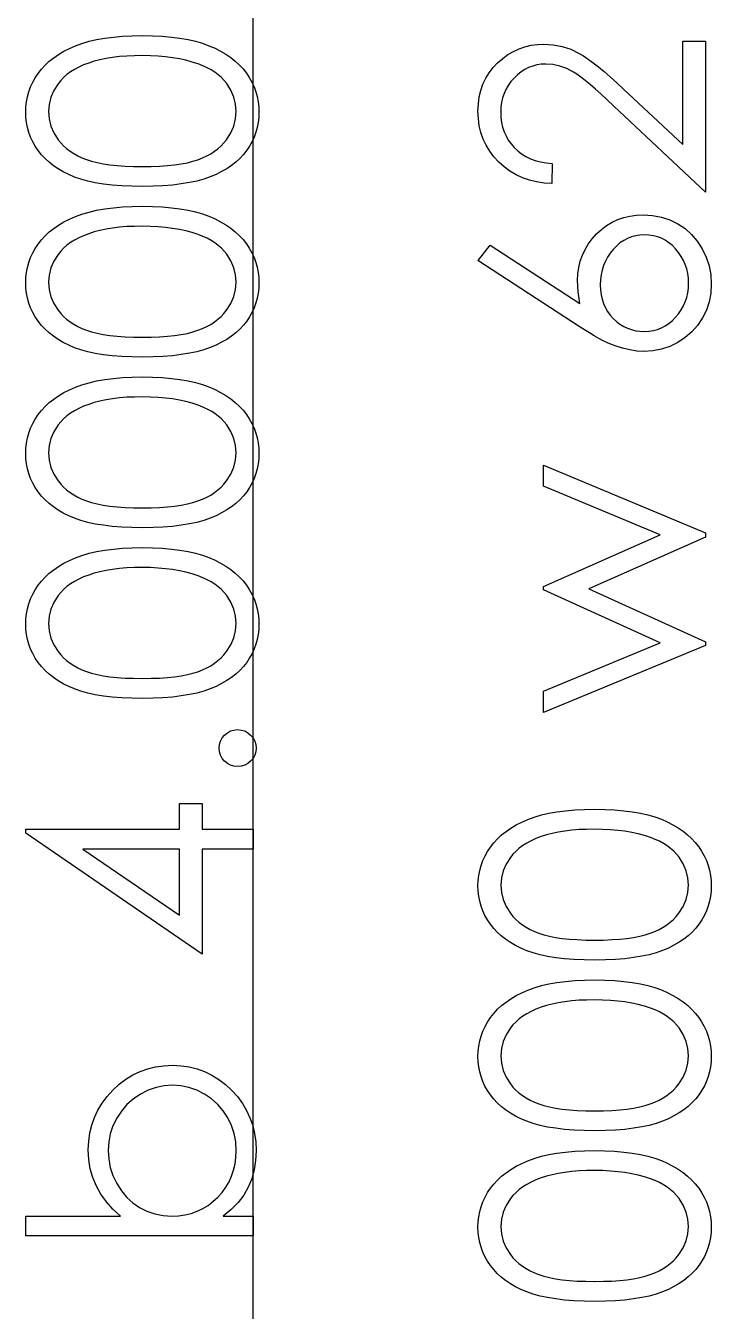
# Model space of a CAD drawing. Header units: millimetres. Extents: x -495 to 17, y 155 to 441.
# Drawn here: x -390.24 to -380.97, y 242.88 to 260.27 of the extents above; entities that cross this region are included whole.
import ezdxf

# ---------------------------------------------------------------- set-up
doc = ezdxf.new("R2010")
doc.units = ezdxf.units.MM

msp = doc.modelspace()

# ---------------------------------------------------------------- linework, layer by layer
at = {"color": 7, "linetype": 'Continuous'}
msp.add_line((-387.161, 164.056), (-387.161, 293.248), dxfattribs=at)
at = {"color": 7, "linetype": 'Continuous', "flags": 128}
for points in [[(-388.66, 258.094), (-388.804, 258.096), (-388.94, 258.102), (-389.068, 258.112), (-389.187, 258.126), (-389.297, 258.143), (-389.4, 258.166), (-389.493, 258.192), (-389.579, 258.221), (-389.657, 258.254), (-389.731, 258.291), (-389.8, 258.331), (-389.864, 258.374), (-389.923, 258.42), (-389.977, 258.47), (-390.026, 258.523), (-390.071, 258.579), (-390.11, 258.638), (-390.144, 258.699), (-390.172, 258.761), (-390.196, 258.825), (-390.215, 258.89), (-390.228, 258.958), (-390.236, 259.026), (-390.238, 259.097), (-390.238, 259.097), (-390.236, 259.169), (-390.227, 259.239), (-390.215, 259.307), (-390.196, 259.374), (-390.172, 259.439), (-390.143, 259.502), (-390.109, 259.564), (-390.07, 259.623), (-390.025, 259.68), (-389.975, 259.735), (-389.92, 259.786), (-389.859, 259.834), (-389.794, 259.879), (-389.722, 259.921), (-389.647, 259.96), (-389.565, 259.996), (-389.477, 260.027), (-389.382, 260.056), (-389.279, 260.079), (-389.17, 260.098), (-389.053, 260.113), (-388.929, 260.124), (-388.798, 260.13), (-388.66, 260.133), (-388.66, 260.133), (-388.522, 260.13), (-388.391, 260.124), (-388.268, 260.113), (-388.152, 260.099), (-388.043, 260.08), (-387.941, 260.056), (-387.847, 260.029), (-387.76, 259.997), (-387.678, 259.962), (-387.603, 259.923), (-387.532, 259.882), (-387.466, 259.837), (-387.406, 259.789), (-387.35, 259.737), (-387.3, 259.683), (-387.255, 259.625), (-387.215, 259.565), (-387.18, 259.503), (-387.151, 259.439), (-387.127, 259.374), (-387.108, 259.308), (-387.095, 259.239), (-387.087, 259.169), (-387.084, 259.097), (-387.084, 259.097), (-387.087, 259.026), (-387.094, 258.958), (-387.108, 258.89), (-387.126, 258.826), (-387.148, 258.762), (-387.177, 258.7), (-387.211, 258.64), (-387.249, 258.582), (-387.293, 258.526), (-387.342, 258.473), (-387.396, 258.423), (-387.456, 258.377), (-387.52, 258.334), (-387.589, 258.294), (-387.663, 258.256), (-387.743, 258.223), (-387.829, 258.193), (-387.923, 258.166), (-388.025, 258.145), (-388.136, 258.127), (-388.255, 258.112), (-388.382, 258.102), (-388.517, 258.096), (-388.66, 258.094)], [(-383.122, 258.402), (-383.123, 258.133), (-383.123, 258.133), (-383.23, 258.14), (-383.332, 258.155), (-383.428, 258.179), (-383.521, 258.211), (-383.608, 258.252), (-383.691, 258.3), (-383.769, 258.357), (-383.841, 258.423), (-383.907, 258.494), (-383.965, 258.571), (-384.013, 258.651), (-384.052, 258.734), (-384.083, 258.823), (-384.105, 258.914), (-384.118, 259.011), (-384.123, 259.111), (-384.123, 259.111), (-384.118, 259.21), (-384.106, 259.304), (-384.085, 259.393), (-384.056, 259.478), (-384.019, 259.557), (-383.973, 259.631), (-383.919, 259.702), (-383.857, 259.767), (-383.789, 259.826), (-383.718, 259.876), (-383.644, 259.919), (-383.567, 259.955), (-383.488, 259.982), (-383.405, 260.002), (-383.32, 260.013), (-383.231, 260.017), (-383.231, 260.017), (-383.106, 260.009), (-382.985, 259.986), (-382.868, 259.948), (-382.755, 259.893), (-382.698, 259.858), (-382.635, 259.816), (-382.567, 259.767), (-382.494, 259.71), (-382.416, 259.646), (-382.334, 259.575), (-382.247, 259.496), (-382.154, 259.41), (-382.154, 259.41), (-381.353, 258.66), (-381.353, 258.66), (-381.353, 260.056), (-381.353, 260.056), (-381.046, 260.056), (-381.046, 260.056), (-381.046, 258.017), (-381.046, 258.017), (-382.287, 259.181), (-382.287, 259.181), (-382.376, 259.265), (-382.459, 259.342), (-382.536, 259.411), (-382.607, 259.473), (-382.672, 259.526), (-382.731, 259.573), (-382.785, 259.61), (-382.832, 259.641), (-382.922, 259.688), (-383.015, 259.722), (-383.109, 259.741), (-383.207, 259.748), (-383.207, 259.748), (-383.268, 259.745), (-383.327, 259.736), (-383.383, 259.722), (-383.438, 259.701), (-383.491, 259.674), (-383.541, 259.642), (-383.589, 259.604), (-383.635, 259.559), (-383.677, 259.511), (-383.714, 259.46), (-383.745, 259.406), (-383.77, 259.35), (-383.79, 259.29), (-383.803, 259.229), (-383.812, 259.164), (-383.815, 259.097), (-383.815, 259.097), (-383.812, 259.027), (-383.803, 258.96), (-383.79, 258.895), (-383.769, 258.834), (-383.744, 258.776), (-383.713, 258.72), (-383.676, 258.668), (-383.633, 258.619), (-383.585, 258.574), (-383.533, 258.534), (-383.476, 258.499), (-383.415, 258.469), (-383.349, 258.445), (-383.278, 258.425), (-383.203, 258.411), (-383.123, 258.402)], [(-388.661, 258.363), (-388.541, 258.365), (-388.428, 258.369), (-388.323, 258.377), (-388.225, 258.386), (-388.135, 258.399), (-388.052, 258.415), (-387.977, 258.434), (-387.91, 258.455), (-387.848, 258.48), (-387.79, 258.507), (-387.736, 258.536), (-387.686, 258.569), (-387.639, 258.604), (-387.597, 258.642), (-387.558, 258.683), (-387.523, 258.726), (-387.466, 258.818), (-387.425, 258.911), (-387.4, 259.008), (-387.392, 259.106), (-387.392, 259.106), (-387.4, 259.205), (-387.424, 259.301), (-387.464, 259.394), (-387.52, 259.484), (-387.555, 259.526), (-387.593, 259.566), (-387.635, 259.603), (-387.681, 259.638), (-387.731, 259.67), (-387.786, 259.699), (-387.844, 259.726), (-387.907, 259.75), (-387.907, 259.75), (-387.987, 259.776), (-388.072, 259.8), (-388.16, 259.819), (-388.252, 259.835), (-388.348, 259.847), (-388.448, 259.856), (-388.553, 259.862), (-388.661, 259.863), (-388.661, 259.863), (-388.769, 259.862), (-388.873, 259.857), (-388.971, 259.849), (-389.064, 259.838), (-389.152, 259.824), (-389.235, 259.807), (-389.313, 259.786), (-389.386, 259.762), (-389.455, 259.736), (-389.518, 259.707), (-389.577, 259.676), (-389.631, 259.642), (-389.68, 259.606), (-389.725, 259.567), (-389.765, 259.526), (-389.8, 259.483), (-389.857, 259.392), (-389.898, 259.3), (-389.922, 259.204), (-389.93, 259.106), (-389.93, 259.106), (-389.922, 259.007), (-389.898, 258.91), (-389.857, 258.817), (-389.8, 258.726), (-389.765, 258.683), (-389.727, 258.643), (-389.685, 258.605), (-389.638, 258.57), (-389.588, 258.538), (-389.534, 258.508), (-389.477, 258.481), (-389.415, 258.456), (-389.347, 258.434), (-389.272, 258.416), (-389.189, 258.399), (-389.099, 258.387), (-389.001, 258.377), (-388.895, 258.369), (-388.782, 258.365), (-388.661, 258.363)], [(-388.66, 255.786), (-388.804, 255.788), (-388.94, 255.794), (-389.068, 255.804), (-389.187, 255.818), (-389.297, 255.836), (-389.4, 255.858), (-389.493, 255.884), (-389.579, 255.913), (-389.657, 255.946), (-389.731, 255.983), (-389.8, 256.023), (-389.864, 256.067), (-389.923, 256.113), (-389.977, 256.162), (-390.026, 256.215), (-390.071, 256.271), (-390.11, 256.33), (-390.144, 256.391), (-390.172, 256.453), (-390.196, 256.517), (-390.215, 256.583), (-390.228, 256.65), (-390.236, 256.719), (-390.238, 256.789), (-390.238, 256.789), (-390.236, 256.861), (-390.227, 256.931), (-390.215, 256.999), (-390.196, 257.066), (-390.172, 257.131), (-390.143, 257.194), (-390.109, 257.256), (-390.07, 257.315), (-390.025, 257.372), (-389.975, 257.427), (-389.92, 257.478), (-389.859, 257.526), (-389.794, 257.571), (-389.722, 257.613), (-389.647, 257.652), (-389.565, 257.688), (-389.477, 257.72), (-389.382, 257.748), (-389.279, 257.771), (-389.17, 257.791), (-389.053, 257.806), (-388.929, 257.817), (-388.798, 257.823), (-388.66, 257.825), (-388.66, 257.825), (-388.522, 257.823), (-388.391, 257.817), (-388.268, 257.806), (-388.152, 257.791), (-388.043, 257.772), (-387.941, 257.749), (-387.847, 257.722), (-387.76, 257.69), (-387.678, 257.654), (-387.603, 257.616), (-387.532, 257.574), (-387.466, 257.529), (-387.406, 257.481), (-387.35, 257.429), (-387.3, 257.375), (-387.255, 257.317), (-387.215, 257.257), (-387.18, 257.195), (-387.151, 257.131), (-387.127, 257.067), (-387.108, 257), (-387.095, 256.931), (-387.087, 256.861), (-387.084, 256.789), (-387.084, 256.789), (-387.087, 256.719), (-387.094, 256.65), (-387.108, 256.583), (-387.126, 256.518), (-387.148, 256.454), (-387.177, 256.392), (-387.211, 256.332), (-387.249, 256.274), (-387.293, 256.218), (-387.342, 256.165), (-387.396, 256.116), (-387.456, 256.07), (-387.52, 256.026), (-387.589, 255.986), (-387.663, 255.949), (-387.743, 255.915), (-387.829, 255.885), (-387.923, 255.859), (-388.025, 255.837), (-388.136, 255.819), (-388.255, 255.804), (-388.382, 255.794), (-388.517, 255.788), (-388.66, 255.786)], [(-384.122, 257.094), (-383.96, 257.301), (-383.96, 257.301), (-382.748, 256.509), (-382.748, 256.509), (-382.769, 256.667), (-382.776, 256.82), (-382.776, 256.82), (-382.772, 256.911), (-382.76, 256.999), (-382.74, 257.083), (-382.712, 257.163), (-382.676, 257.24), (-382.632, 257.314), (-382.58, 257.384), (-382.52, 257.451), (-382.454, 257.511), (-382.384, 257.564), (-382.311, 257.609), (-382.233, 257.645), (-382.153, 257.673), (-382.068, 257.693), (-381.98, 257.705), (-381.888, 257.71), (-381.888, 257.71), (-381.762, 257.702), (-381.642, 257.679), (-381.529, 257.642), (-381.422, 257.589), (-381.323, 257.523), (-381.236, 257.444), (-381.158, 257.353), (-381.091, 257.248), (-381.038, 257.136), (-380.999, 257.018), (-380.977, 256.898), (-380.969, 256.772), (-380.969, 256.772), (-380.976, 256.651), (-380.998, 256.535), (-381.035, 256.422), (-381.088, 256.315), (-381.153, 256.215), (-381.23, 256.127), (-381.32, 256.049), (-381.422, 255.984), (-381.531, 255.931), (-381.644, 255.893), (-381.761, 255.871), (-381.882, 255.863), (-381.882, 255.863), (-381.975, 255.868), (-382.07, 255.882), (-382.168, 255.905), (-382.267, 255.937), (-382.319, 255.957), (-382.374, 255.981), (-382.43, 256.008), (-382.49, 256.039), (-382.552, 256.074), (-382.617, 256.112), (-382.684, 256.154), (-382.754, 256.199), (-382.754, 256.199), (-384.123, 257.094)], [(-388.661, 256.056), (-388.541, 256.057), (-388.428, 256.062), (-388.323, 256.069), (-388.225, 256.079), (-388.135, 256.092), (-388.052, 256.107), (-387.977, 256.126), (-387.91, 256.148), (-387.848, 256.172), (-387.79, 256.199), (-387.736, 256.229), (-387.686, 256.261), (-387.639, 256.297), (-387.597, 256.335), (-387.558, 256.375), (-387.523, 256.419), (-387.466, 256.51), (-387.425, 256.604), (-387.4, 256.7), (-387.392, 256.798), (-387.392, 256.798), (-387.4, 256.898), (-387.424, 256.994), (-387.464, 257.086), (-387.52, 257.176), (-387.555, 257.219), (-387.593, 257.258), (-387.635, 257.295), (-387.681, 257.33), (-387.731, 257.362), (-387.786, 257.392), (-387.844, 257.418), (-387.907, 257.442), (-387.907, 257.442), (-387.987, 257.469), (-388.072, 257.492), (-388.16, 257.511), (-388.252, 257.527), (-388.348, 257.539), (-388.448, 257.548), (-388.553, 257.554), (-388.661, 257.556), (-388.661, 257.556), (-388.769, 257.554), (-388.873, 257.55), (-388.971, 257.541), (-389.064, 257.53), (-389.152, 257.516), (-389.235, 257.499), (-389.313, 257.478), (-389.386, 257.455), (-389.455, 257.428), (-389.518, 257.399), (-389.577, 257.368), (-389.631, 257.335), (-389.68, 257.298), (-389.725, 257.259), (-389.765, 257.219), (-389.8, 257.175), (-389.857, 257.085), (-389.898, 256.992), (-389.922, 256.896), (-389.93, 256.798), (-389.93, 256.798), (-389.922, 256.699), (-389.898, 256.603), (-389.857, 256.509), (-389.8, 256.419), (-389.765, 256.375), (-389.727, 256.335), (-389.685, 256.297), (-389.638, 256.262), (-389.588, 256.23), (-389.534, 256.2), (-389.477, 256.173), (-389.415, 256.148), (-389.347, 256.127), (-389.272, 256.108), (-389.189, 256.092), (-389.099, 256.079), (-389.001, 256.069), (-388.895, 256.062), (-388.782, 256.057), (-388.661, 256.056)], [(-382.469, 256.763), (-382.466, 256.695), (-382.458, 256.63), (-382.444, 256.568), (-382.425, 256.509), (-382.401, 256.454), (-382.371, 256.402), (-382.335, 256.353), (-382.294, 256.308), (-382.25, 256.267), (-382.203, 256.231), (-382.153, 256.201), (-382.102, 256.176), (-382.047, 256.157), (-381.991, 256.143), (-381.933, 256.136), (-381.871, 256.133), (-381.871, 256.133), (-381.811, 256.136), (-381.752, 256.145), (-381.697, 256.16), (-381.643, 256.181), (-381.591, 256.207), (-381.542, 256.24), (-381.495, 256.279), (-381.451, 256.324), (-381.41, 256.373), (-381.374, 256.425), (-381.344, 256.479), (-381.32, 256.535), (-381.301, 256.594), (-381.287, 256.656), (-381.279, 256.72), (-381.276, 256.786), (-381.276, 256.786), (-381.279, 256.853), (-381.287, 256.917), (-381.301, 256.979), (-381.32, 257.038), (-381.344, 257.094), (-381.374, 257.148), (-381.41, 257.199), (-381.451, 257.249), (-381.495, 257.294), (-381.542, 257.333), (-381.591, 257.365), (-381.643, 257.392), (-381.697, 257.413), (-381.752, 257.428), (-381.811, 257.437), (-381.871, 257.44), (-381.871, 257.44), (-381.933, 257.437), (-381.991, 257.428), (-382.047, 257.413), (-382.102, 257.391), (-382.153, 257.363), (-382.203, 257.329), (-382.25, 257.288), (-382.294, 257.242), (-382.335, 257.191), (-382.371, 257.137), (-382.401, 257.082), (-382.425, 257.023), (-382.444, 256.962), (-382.458, 256.898), (-382.466, 256.832), (-382.469, 256.763)], [(-388.66, 253.479), (-388.804, 253.481), (-388.94, 253.487), (-389.068, 253.497), (-389.187, 253.511), (-389.297, 253.528), (-389.4, 253.55), (-389.493, 253.576), (-389.579, 253.606), (-389.657, 253.639), (-389.731, 253.675), (-389.8, 253.716), (-389.864, 253.759), (-389.923, 253.805), (-389.977, 253.854), (-390.026, 253.907), (-390.071, 253.964), (-390.11, 254.023), (-390.144, 254.083), (-390.172, 254.145), (-390.196, 254.21), (-390.215, 254.275), (-390.228, 254.342), (-390.236, 254.411), (-390.238, 254.482), (-390.238, 254.482), (-390.236, 254.553), (-390.227, 254.624), (-390.215, 254.692), (-390.196, 254.758), (-390.172, 254.823), (-390.143, 254.886), (-390.109, 254.948), (-390.07, 255.008), (-390.025, 255.065), (-389.975, 255.119), (-389.92, 255.17), (-389.859, 255.219), (-389.794, 255.264), (-389.722, 255.306), (-389.647, 255.344), (-389.565, 255.38), (-389.477, 255.412), (-389.382, 255.44), (-389.279, 255.464), (-389.17, 255.483), (-389.053, 255.498), (-388.929, 255.509), (-388.798, 255.515), (-388.66, 255.517), (-388.66, 255.517), (-388.522, 255.515), (-388.391, 255.509), (-388.268, 255.498), (-388.152, 255.484), (-388.043, 255.464), (-387.941, 255.441), (-387.847, 255.414), (-387.76, 255.382), (-387.678, 255.347), (-387.603, 255.308), (-387.532, 255.267), (-387.466, 255.222), (-387.406, 255.173), (-387.35, 255.122), (-387.3, 255.067), (-387.255, 255.009), (-387.215, 254.949), (-387.18, 254.887), (-387.151, 254.824), (-387.127, 254.759), (-387.108, 254.692), (-387.095, 254.624), (-387.087, 254.553), (-387.084, 254.482), (-387.084, 254.482), (-387.087, 254.411), (-387.094, 254.342), (-387.108, 254.275), (-387.126, 254.21), (-387.148, 254.146), (-387.177, 254.085), (-387.211, 254.024), (-387.249, 253.966), (-387.293, 253.91), (-387.342, 253.857), (-387.396, 253.808), (-387.456, 253.762), (-387.52, 253.719), (-387.589, 253.678), (-387.663, 253.641), (-387.743, 253.607), (-387.829, 253.577), (-387.923, 253.551), (-388.025, 253.529), (-388.136, 253.511), (-388.255, 253.497), (-388.382, 253.487), (-388.517, 253.481), (-388.66, 253.479)], [(-388.661, 253.748), (-388.541, 253.749), (-388.428, 253.754), (-388.323, 253.761), (-388.225, 253.771), (-388.135, 253.784), (-388.052, 253.8), (-387.977, 253.818), (-387.91, 253.84), (-387.848, 253.865), (-387.79, 253.892), (-387.736, 253.921), (-387.686, 253.954), (-387.639, 253.989), (-387.597, 254.027), (-387.558, 254.068), (-387.523, 254.111), (-387.466, 254.202), (-387.425, 254.296), (-387.4, 254.392), (-387.392, 254.491), (-387.392, 254.491), (-387.4, 254.59), (-387.424, 254.686), (-387.464, 254.779), (-387.52, 254.868), (-387.555, 254.911), (-387.593, 254.951), (-387.635, 254.988), (-387.681, 255.023), (-387.731, 255.054), (-387.786, 255.084), (-387.844, 255.11), (-387.907, 255.134), (-387.907, 255.134), (-387.987, 255.161), (-388.072, 255.184), (-388.16, 255.204), (-388.252, 255.22), (-388.348, 255.232), (-388.448, 255.241), (-388.553, 255.246), (-388.661, 255.248), (-388.661, 255.248), (-388.769, 255.246), (-388.873, 255.242), (-388.971, 255.234), (-389.064, 255.223), (-389.152, 255.208), (-389.235, 255.192), (-389.313, 255.17), (-389.386, 255.147), (-389.455, 255.121), (-389.518, 255.092), (-389.577, 255.061), (-389.631, 255.027), (-389.68, 254.991), (-389.725, 254.952), (-389.765, 254.911), (-389.8, 254.868), (-389.857, 254.777), (-389.898, 254.684), (-389.922, 254.589), (-389.93, 254.491), (-389.93, 254.491), (-389.922, 254.392), (-389.898, 254.295), (-389.857, 254.202), (-389.8, 254.111), (-389.765, 254.068), (-389.727, 254.027), (-389.685, 253.99), (-389.638, 253.955), (-389.588, 253.922), (-389.534, 253.892), (-389.477, 253.865), (-389.415, 253.841), (-389.347, 253.819), (-389.272, 253.8), (-389.189, 253.784), (-389.099, 253.771), (-389.001, 253.761), (-388.895, 253.754), (-388.782, 253.749), (-388.661, 253.748)], [(-383.238, 250.979), (-383.238, 251.268), (-383.238, 251.268), (-381.661, 251.921), (-381.661, 251.921), (-383.238, 252.637), (-383.238, 252.637), (-383.238, 252.683), (-383.238, 252.683), (-381.661, 253.383), (-381.661, 253.383), (-383.238, 254.042), (-383.238, 254.042), (-383.238, 254.325), (-383.238, 254.325), (-381.046, 253.408), (-381.046, 253.408), (-381.046, 253.353), (-381.046, 253.353), (-382.623, 252.652), (-382.623, 252.652), (-381.046, 251.937), (-381.046, 251.937), (-381.046, 251.887), (-381.046, 251.887), (-383.238, 250.979)], [(-388.66, 251.171), (-388.804, 251.173), (-388.94, 251.179), (-389.068, 251.189), (-389.187, 251.203), (-389.297, 251.22), (-389.4, 251.243), (-389.493, 251.268), (-389.579, 251.298), (-389.657, 251.331), (-389.731, 251.368), (-389.8, 251.408), (-389.864, 251.451), (-389.923, 251.497), (-389.977, 251.547), (-390.026, 251.6), (-390.071, 251.656), (-390.11, 251.715), (-390.144, 251.776), (-390.172, 251.838), (-390.196, 251.902), (-390.215, 251.967), (-390.228, 252.035), (-390.236, 252.103), (-390.238, 252.174), (-390.238, 252.174), (-390.236, 252.246), (-390.227, 252.316), (-390.215, 252.384), (-390.196, 252.451), (-390.172, 252.515), (-390.143, 252.579), (-390.109, 252.64), (-390.07, 252.7), (-390.025, 252.757), (-389.975, 252.812), (-389.92, 252.863), (-389.859, 252.911), (-389.794, 252.956), (-389.722, 252.998), (-389.647, 253.036), (-389.565, 253.073), (-389.477, 253.104), (-389.382, 253.133), (-389.279, 253.156), (-389.17, 253.175), (-389.053, 253.19), (-388.929, 253.201), (-388.798, 253.207), (-388.66, 253.21), (-388.66, 253.21), (-388.522, 253.207), (-388.391, 253.201), (-388.268, 253.19), (-388.152, 253.176), (-388.043, 253.157), (-387.941, 253.133), (-387.847, 253.106), (-387.76, 253.074), (-387.678, 253.039), (-387.603, 253), (-387.532, 252.959), (-387.466, 252.914), (-387.406, 252.866), (-387.35, 252.814), (-387.3, 252.759), (-387.255, 252.702), (-387.215, 252.642), (-387.18, 252.58), (-387.151, 252.516), (-387.127, 252.451), (-387.108, 252.384), (-387.095, 252.316), (-387.087, 252.246), (-387.084, 252.174), (-387.084, 252.174), (-387.087, 252.103), (-387.094, 252.035), (-387.108, 251.967), (-387.126, 251.902), (-387.148, 251.839), (-387.177, 251.777), (-387.211, 251.717), (-387.249, 251.658), (-387.293, 251.603), (-387.342, 251.55), (-387.396, 251.5), (-387.456, 251.454), (-387.52, 251.411), (-387.589, 251.371), (-387.663, 251.333), (-387.743, 251.3), (-387.829, 251.27), (-387.923, 251.243), (-388.025, 251.222), (-388.136, 251.204), (-388.255, 251.189), (-388.382, 251.179), (-388.517, 251.173), (-388.66, 251.171)], [(-388.661, 251.44), (-388.541, 251.442), (-388.428, 251.446), (-388.323, 251.454), (-388.225, 251.463), (-388.135, 251.476), (-388.052, 251.492), (-387.977, 251.511), (-387.91, 251.532), (-387.848, 251.557), (-387.79, 251.584), (-387.736, 251.613), (-387.686, 251.646), (-387.639, 251.681), (-387.597, 251.719), (-387.558, 251.76), (-387.523, 251.803), (-387.466, 251.895), (-387.425, 251.988), (-387.4, 252.085), (-387.392, 252.183), (-387.392, 252.183), (-387.4, 252.282), (-387.424, 252.378), (-387.464, 252.471), (-387.52, 252.561), (-387.555, 252.603), (-387.593, 252.643), (-387.635, 252.68), (-387.681, 252.715), (-387.731, 252.747), (-387.786, 252.776), (-387.844, 252.803), (-387.907, 252.827), (-387.907, 252.827), (-387.987, 252.853), (-388.072, 252.877), (-388.16, 252.896), (-388.252, 252.912), (-388.348, 252.924), (-388.448, 252.933), (-388.553, 252.939), (-388.661, 252.94), (-388.661, 252.94), (-388.769, 252.939), (-388.873, 252.934), (-388.971, 252.926), (-389.064, 252.915), (-389.152, 252.901), (-389.235, 252.884), (-389.313, 252.863), (-389.386, 252.839), (-389.455, 252.813), (-389.518, 252.784), (-389.577, 252.753), (-389.631, 252.719), (-389.68, 252.683), (-389.725, 252.644), (-389.765, 252.603), (-389.8, 252.56), (-389.857, 252.469), (-389.898, 252.377), (-389.922, 252.281), (-389.93, 252.183), (-389.93, 252.183), (-389.922, 252.084), (-389.898, 251.987), (-389.857, 251.894), (-389.8, 251.803), (-389.765, 251.76), (-389.727, 251.72), (-389.685, 251.682), (-389.638, 251.647), (-389.588, 251.615), (-389.534, 251.585), (-389.477, 251.558), (-389.415, 251.533), (-389.347, 251.511), (-389.272, 251.493), (-389.189, 251.476), (-389.099, 251.464), (-389.001, 251.454), (-388.895, 251.446), (-388.782, 251.442), (-388.661, 251.44)], [(-387.623, 250.498), (-387.618, 250.548), (-387.605, 250.594), (-387.582, 250.636), (-387.55, 250.675), (-387.511, 250.707), (-387.469, 250.73), (-387.423, 250.743), (-387.373, 250.748), (-387.373, 250.748), (-387.323, 250.743), (-387.277, 250.73), (-387.235, 250.707), (-387.197, 250.675), (-387.164, 250.636), (-387.141, 250.594), (-387.127, 250.548), (-387.123, 250.498), (-387.123, 250.498), (-387.127, 250.448), (-387.141, 250.402), (-387.164, 250.36), (-387.197, 250.321), (-387.235, 250.289), (-387.277, 250.267), (-387.323, 250.253), (-387.373, 250.248), (-387.373, 250.248), (-387.423, 250.253), (-387.469, 250.267), (-387.511, 250.289), (-387.55, 250.321), (-387.582, 250.36), (-387.605, 250.402), (-387.618, 250.448), (-387.623, 250.498)], [(-390.238, 249.347), (-390.238, 249.402), (-390.238, 249.402), (-388.161, 249.402), (-388.161, 249.402), (-388.161, 249.748), (-388.161, 249.748), (-387.853, 249.748), (-387.853, 249.748), (-387.853, 249.402), (-387.853, 249.402), (-387.161, 249.402), (-387.161, 249.402), (-387.161, 249.133), (-387.161, 249.133), (-387.853, 249.133), (-387.853, 249.133), (-387.853, 247.71), (-387.853, 247.71), (-390.238, 249.347)], [(-382.544, 247.633), (-382.689, 247.634), (-382.825, 247.64), (-382.953, 247.651), (-383.072, 247.664), (-383.182, 247.682), (-383.284, 247.704), (-383.378, 247.73), (-383.463, 247.759), (-383.542, 247.792), (-383.616, 247.829), (-383.685, 247.869), (-383.749, 247.913), (-383.808, 247.959), (-383.862, 248.008), (-383.911, 248.061), (-383.956, 248.118), (-383.995, 248.176), (-384.029, 248.237), (-384.057, 248.299), (-384.081, 248.363), (-384.099, 248.429), (-384.112, 248.496), (-384.12, 248.565), (-384.123, 248.636), (-384.123, 248.636), (-384.12, 248.707), (-384.112, 248.777), (-384.099, 248.845), (-384.081, 248.912), (-384.057, 248.977), (-384.028, 249.04), (-383.994, 249.102), (-383.954, 249.161), (-383.91, 249.219), (-383.859, 249.273), (-383.805, 249.324), (-383.744, 249.372), (-383.678, 249.417), (-383.607, 249.46), (-383.531, 249.498), (-383.45, 249.534), (-383.362, 249.566), (-383.266, 249.594), (-383.164, 249.618), (-383.055, 249.637), (-382.938, 249.652), (-382.814, 249.663), (-382.683, 249.669), (-382.544, 249.671), (-382.544, 249.671), (-382.407, 249.669), (-382.276, 249.663), (-382.153, 249.652), (-382.037, 249.637), (-381.928, 249.618), (-381.826, 249.595), (-381.731, 249.568), (-381.644, 249.536), (-381.563, 249.5), (-381.487, 249.462), (-381.416, 249.42), (-381.35, 249.375), (-381.29, 249.327), (-381.235, 249.276), (-381.185, 249.221), (-381.139, 249.163), (-381.099, 249.103), (-381.065, 249.041), (-381.035, 248.978), (-381.011, 248.913), (-380.993, 248.846), (-380.98, 248.777), (-380.971, 248.707), (-380.969, 248.636), (-380.969, 248.636), (-380.971, 248.565), (-380.979, 248.496), (-380.992, 248.429), (-381.01, 248.364), (-381.033, 248.3), (-381.062, 248.238), (-381.096, 248.178), (-381.134, 248.12), (-381.178, 248.064), (-381.227, 248.011), (-381.281, 247.962), (-381.34, 247.916), (-381.404, 247.872), (-381.474, 247.832), (-381.548, 247.795), (-381.627, 247.761), (-381.713, 247.731), (-381.808, 247.705), (-381.91, 247.683), (-382.02, 247.665), (-382.139, 247.651), (-382.266, 247.64), (-382.401, 247.634), (-382.544, 247.633)], [(-382.545, 247.902), (-382.425, 247.903), (-382.313, 247.908), (-382.207, 247.915), (-382.109, 247.925), (-382.019, 247.938), (-381.937, 247.954), (-381.862, 247.972), (-381.794, 247.994), (-381.733, 248.018), (-381.675, 248.045), (-381.621, 248.075), (-381.57, 248.107), (-381.524, 248.143), (-381.481, 248.181), (-381.443, 248.222), (-381.408, 248.265), (-381.35, 248.356), (-381.31, 248.45), (-381.285, 248.546), (-381.276, 248.645), (-381.276, 248.645), (-381.284, 248.744), (-381.308, 248.84), (-381.349, 248.933), (-381.405, 249.022), (-381.439, 249.065), (-381.477, 249.104), (-381.52, 249.142), (-381.566, 249.176), (-381.616, 249.208), (-381.671, 249.238), (-381.729, 249.264), (-381.791, 249.288), (-381.791, 249.288), (-381.872, 249.315), (-381.956, 249.338), (-382.044, 249.357), (-382.136, 249.374), (-382.233, 249.386), (-382.333, 249.395), (-382.438, 249.4), (-382.546, 249.402), (-382.546, 249.402), (-382.654, 249.4), (-382.757, 249.396), (-382.855, 249.387), (-382.948, 249.377), (-383.037, 249.362), (-383.12, 249.345), (-383.198, 249.324), (-383.271, 249.301), (-383.34, 249.274), (-383.403, 249.246), (-383.462, 249.214), (-383.516, 249.181), (-383.565, 249.145), (-383.609, 249.106), (-383.65, 249.065), (-383.685, 249.021), (-383.742, 248.931), (-383.782, 248.838), (-383.806, 248.743), (-383.815, 248.645), (-383.815, 248.645), (-383.806, 248.545), (-383.782, 248.449), (-383.742, 248.356), (-383.685, 248.265), (-383.65, 248.222), (-383.611, 248.181), (-383.569, 248.143), (-383.523, 248.109), (-383.472, 248.076), (-383.419, 248.046), (-383.361, 248.019), (-383.299, 247.994), (-383.232, 247.973), (-383.157, 247.954), (-383.074, 247.938), (-382.983, 247.925), (-382.885, 247.915), (-382.78, 247.908), (-382.666, 247.903), (-382.546, 247.902)], [(-388.161, 249.133), (-389.464, 249.133), (-389.464, 249.133), (-388.161, 248.238), (-388.161, 248.238), (-388.161, 249.133)], [(-382.544, 245.325), (-382.689, 245.327), (-382.825, 245.333), (-382.953, 245.343), (-383.072, 245.357), (-383.182, 245.374), (-383.284, 245.396), (-383.378, 245.422), (-383.463, 245.452), (-383.542, 245.485), (-383.616, 245.521), (-383.685, 245.562), (-383.749, 245.605), (-383.808, 245.651), (-383.862, 245.701), (-383.911, 245.753), (-383.956, 245.81), (-383.995, 245.869), (-384.029, 245.929), (-384.057, 245.991), (-384.081, 246.056), (-384.099, 246.121), (-384.112, 246.189), (-384.12, 246.257), (-384.123, 246.328), (-384.123, 246.328), (-384.12, 246.399), (-384.112, 246.47), (-384.099, 246.538), (-384.081, 246.604), (-384.057, 246.669), (-384.028, 246.732), (-383.994, 246.794), (-383.954, 246.854), (-383.91, 246.911), (-383.859, 246.966), (-383.805, 247.017), (-383.744, 247.065), (-383.678, 247.11), (-383.607, 247.152), (-383.531, 247.19), (-383.45, 247.226), (-383.362, 247.258), (-383.266, 247.286), (-383.164, 247.31), (-383.055, 247.329), (-382.938, 247.344), (-382.814, 247.355), (-382.683, 247.361), (-382.544, 247.363), (-382.544, 247.363), (-382.407, 247.361), (-382.276, 247.355), (-382.153, 247.344), (-382.037, 247.33), (-381.928, 247.311), (-381.826, 247.287), (-381.731, 247.26), (-381.644, 247.228), (-381.563, 247.193), (-381.487, 247.154), (-381.416, 247.113), (-381.35, 247.068), (-381.29, 247.02), (-381.235, 246.968), (-381.185, 246.913), (-381.139, 246.856), (-381.099, 246.795), (-381.065, 246.734), (-381.035, 246.67), (-381.011, 246.605), (-380.993, 246.538), (-380.98, 246.47), (-380.971, 246.399), (-380.969, 246.328), (-380.969, 246.328), (-380.971, 246.257), (-380.979, 246.189), (-380.992, 246.121), (-381.01, 246.056), (-381.033, 245.993), (-381.062, 245.931), (-381.096, 245.871), (-381.134, 245.812), (-381.178, 245.756), (-381.227, 245.704), (-381.281, 245.654), (-381.34, 245.608), (-381.404, 245.565), (-381.474, 245.524), (-381.548, 245.487), (-381.627, 245.454), (-381.713, 245.423), (-381.808, 245.397), (-381.91, 245.375), (-382.02, 245.357), (-382.139, 245.343), (-382.266, 245.333), (-382.401, 245.327), (-382.544, 245.325)], [(-382.545, 245.594), (-382.425, 245.595), (-382.313, 245.6), (-382.207, 245.607), (-382.109, 245.617), (-382.019, 245.63), (-381.937, 245.646), (-381.862, 245.664), (-381.794, 245.686), (-381.733, 245.711), (-381.675, 245.738), (-381.621, 245.767), (-381.57, 245.8), (-381.524, 245.835), (-381.481, 245.873), (-381.443, 245.914), (-381.408, 245.957), (-381.35, 246.048), (-381.31, 246.142), (-381.285, 246.238), (-381.276, 246.337), (-381.276, 246.337), (-381.284, 246.436), (-381.308, 246.532), (-381.349, 246.625), (-381.405, 246.714), (-381.439, 246.757), (-381.477, 246.797), (-381.52, 246.834), (-381.566, 246.869), (-381.616, 246.901), (-381.671, 246.93), (-381.729, 246.957), (-381.791, 246.981), (-381.791, 246.981), (-381.872, 247.007), (-381.956, 247.03), (-382.044, 247.05), (-382.136, 247.066), (-382.233, 247.078), (-382.333, 247.087), (-382.438, 247.092), (-382.546, 247.094), (-382.546, 247.094), (-382.654, 247.092), (-382.757, 247.088), (-382.855, 247.08), (-382.948, 247.069), (-383.037, 247.054), (-383.12, 247.038), (-383.198, 247.017), (-383.271, 246.993), (-383.34, 246.967), (-383.403, 246.938), (-383.462, 246.907), (-383.516, 246.873), (-383.565, 246.837), (-383.609, 246.798), (-383.65, 246.757), (-383.685, 246.714), (-383.742, 246.623), (-383.782, 246.53), (-383.806, 246.435), (-383.815, 246.337), (-383.815, 246.337), (-383.806, 246.238), (-383.782, 246.141), (-383.742, 246.048), (-383.685, 245.957), (-383.65, 245.914), (-383.611, 245.874), (-383.569, 245.836), (-383.523, 245.801), (-383.472, 245.768), (-383.419, 245.738), (-383.361, 245.711), (-383.299, 245.687), (-383.232, 245.665), (-383.157, 245.646), (-383.074, 245.63), (-382.983, 245.618), (-382.885, 245.607), (-382.78, 245.6), (-382.666, 245.595), (-382.546, 245.594)], [(-387.161, 243.902), (-390.238, 243.902), (-390.238, 243.902), (-390.238, 244.171), (-390.238, 244.171), (-388.956, 244.171), (-388.956, 244.171), (-389.058, 244.264), (-389.147, 244.362), (-389.222, 244.466), (-389.283, 244.575), (-389.331, 244.69), (-389.365, 244.809), (-389.385, 244.935), (-389.392, 245.065), (-389.392, 245.065), (-389.386, 245.181), (-389.371, 245.294), (-389.345, 245.401), (-389.309, 245.505), (-389.262, 245.603), (-389.205, 245.698), (-389.138, 245.788), (-389.06, 245.874), (-388.974, 245.953), (-388.885, 246.021), (-388.79, 246.079), (-388.692, 246.126), (-388.589, 246.163), (-388.481, 246.189), (-388.37, 246.204), (-388.253, 246.21), (-388.253, 246.21), (-388.138, 246.204), (-388.028, 246.189), (-387.921, 246.162), (-387.819, 246.125), (-387.721, 246.077), (-387.628, 246.019), (-387.538, 245.951), (-387.454, 245.871), (-387.376, 245.785), (-387.309, 245.693), (-387.252, 245.598), (-387.206, 245.499), (-387.169, 245.395), (-387.143, 245.286), (-387.128, 245.173), (-387.123, 245.057), (-387.123, 245.057), (-387.129, 244.923), (-387.149, 244.797), (-387.183, 244.676), (-387.229, 244.562), (-387.29, 244.455), (-387.367, 244.354), (-387.459, 244.259), (-387.567, 244.171), (-387.567, 244.171), (-387.161, 244.171), (-387.161, 244.171), (-387.161, 243.902)], [(-387.392, 245.054), (-387.399, 245.172), (-387.42, 245.285), (-387.456, 245.393), (-387.505, 245.497), (-387.567, 245.594), (-387.641, 245.679), (-387.725, 245.755), (-387.822, 245.82), (-387.925, 245.873), (-388.032, 245.91), (-388.141, 245.933), (-388.253, 245.94), (-388.253, 245.94), (-388.365, 245.933), (-388.475, 245.91), (-388.582, 245.872), (-388.687, 245.819), (-388.784, 245.753), (-388.87, 245.678), (-388.945, 245.591), (-389.008, 245.494), (-389.058, 245.391), (-389.094, 245.283), (-389.115, 245.173), (-389.123, 245.059), (-389.123, 245.059), (-389.115, 244.942), (-389.094, 244.829), (-389.058, 244.719), (-389.008, 244.611), (-388.945, 244.511), (-388.873, 244.423), (-388.791, 244.348), (-388.699, 244.285), (-388.599, 244.235), (-388.492, 244.199), (-388.38, 244.178), (-388.261, 244.171), (-388.261, 244.171), (-388.171, 244.175), (-388.084, 244.187), (-388, 244.207), (-387.921, 244.235), (-387.845, 244.271), (-387.773, 244.315), (-387.706, 244.366), (-387.641, 244.426), (-387.583, 244.491), (-387.532, 244.561), (-387.489, 244.634), (-387.454, 244.711), (-387.427, 244.791), (-387.407, 244.875), (-387.395, 244.963), (-387.392, 245.054)], [(-382.544, 243.017), (-382.689, 243.019), (-382.825, 243.025), (-382.953, 243.035), (-383.072, 243.049), (-383.182, 243.067), (-383.284, 243.089), (-383.378, 243.115), (-383.463, 243.144), (-383.542, 243.177), (-383.616, 243.214), (-383.685, 243.254), (-383.749, 243.297), (-383.808, 243.344), (-383.862, 243.393), (-383.911, 243.446), (-383.956, 243.502), (-383.995, 243.561), (-384.029, 243.622), (-384.057, 243.684), (-384.081, 243.748), (-384.099, 243.814), (-384.112, 243.881), (-384.12, 243.949), (-384.123, 244.02), (-384.123, 244.02), (-384.12, 244.092), (-384.112, 244.162), (-384.099, 244.23), (-384.081, 244.297), (-384.057, 244.362), (-384.028, 244.425), (-383.994, 244.487), (-383.954, 244.546), (-383.91, 244.603), (-383.859, 244.658), (-383.805, 244.709), (-383.744, 244.757), (-383.678, 244.802), (-383.607, 244.844), (-383.531, 244.883), (-383.45, 244.919), (-383.362, 244.951), (-383.266, 244.979), (-383.164, 245.002), (-383.055, 245.021), (-382.938, 245.036), (-382.814, 245.047), (-382.683, 245.053), (-382.544, 245.056), (-382.544, 245.056), (-382.407, 245.053), (-382.276, 245.047), (-382.153, 245.036), (-382.037, 245.022), (-381.928, 245.003), (-381.826, 244.979), (-381.731, 244.952), (-381.644, 244.92), (-381.563, 244.885), (-381.487, 244.847), (-381.416, 244.805), (-381.35, 244.76), (-381.29, 244.712), (-381.235, 244.66), (-381.185, 244.606), (-381.139, 244.548), (-381.099, 244.488), (-381.065, 244.426), (-381.035, 244.362), (-381.011, 244.297), (-380.993, 244.231), (-380.98, 244.162), (-380.971, 244.092), (-380.969, 244.02), (-380.969, 244.02), (-380.971, 243.949), (-380.979, 243.881), (-380.992, 243.814), (-381.01, 243.749), (-381.033, 243.685), (-381.062, 243.623), (-381.096, 243.563), (-381.134, 243.505), (-381.178, 243.449), (-381.227, 243.396), (-381.281, 243.347), (-381.34, 243.3), (-381.404, 243.257), (-381.474, 243.217), (-381.548, 243.179), (-381.627, 243.146), (-381.713, 243.116), (-381.808, 243.089), (-381.91, 243.068), (-382.02, 243.05), (-382.139, 243.035), (-382.266, 243.025), (-382.401, 243.019), (-382.544, 243.017)], [(-382.545, 243.286), (-382.425, 243.288), (-382.313, 243.292), (-382.207, 243.3), (-382.109, 243.309), (-382.019, 243.323), (-381.937, 243.338), (-381.862, 243.357), (-381.794, 243.378), (-381.733, 243.403), (-381.675, 243.43), (-381.621, 243.46), (-381.57, 243.492), (-381.524, 243.527), (-381.481, 243.565), (-381.443, 243.606), (-381.408, 243.649), (-381.35, 243.741), (-381.31, 243.835), (-381.285, 243.931), (-381.276, 244.029), (-381.276, 244.029), (-381.284, 244.128), (-381.308, 244.225), (-381.349, 244.317), (-381.405, 244.407), (-381.439, 244.449), (-381.477, 244.489), (-381.52, 244.526), (-381.566, 244.561), (-381.616, 244.593), (-381.671, 244.622), (-381.729, 244.649), (-381.791, 244.673), (-381.791, 244.673), (-381.872, 244.699), (-381.956, 244.723), (-382.044, 244.742), (-382.136, 244.758), (-382.233, 244.77), (-382.333, 244.779), (-382.438, 244.785), (-382.546, 244.786), (-382.546, 244.786), (-382.654, 244.785), (-382.757, 244.78), (-382.855, 244.772), (-382.948, 244.761), (-383.037, 244.747), (-383.12, 244.73), (-383.198, 244.709), (-383.271, 244.686), (-383.34, 244.659), (-383.403, 244.63), (-383.462, 244.599), (-383.516, 244.565), (-383.565, 244.529), (-383.609, 244.49), (-383.65, 244.449), (-383.685, 244.406), (-383.742, 244.315), (-383.782, 244.223), (-383.806, 244.127), (-383.815, 244.029), (-383.815, 244.029), (-383.806, 243.93), (-383.782, 243.833), (-383.742, 243.74), (-383.685, 243.649), (-383.65, 243.606), (-383.611, 243.566), (-383.569, 243.528), (-383.523, 243.493), (-383.472, 243.461), (-383.419, 243.431), (-383.361, 243.404), (-383.299, 243.379), (-383.232, 243.357), (-383.157, 243.339), (-383.074, 243.323), (-382.983, 243.31), (-382.885, 243.3), (-382.78, 243.292), (-382.666, 243.288), (-382.546, 243.286)]]:
    msp.add_lwpolyline(points, dxfattribs=at)

doc.saveas('drawing.dxf')
